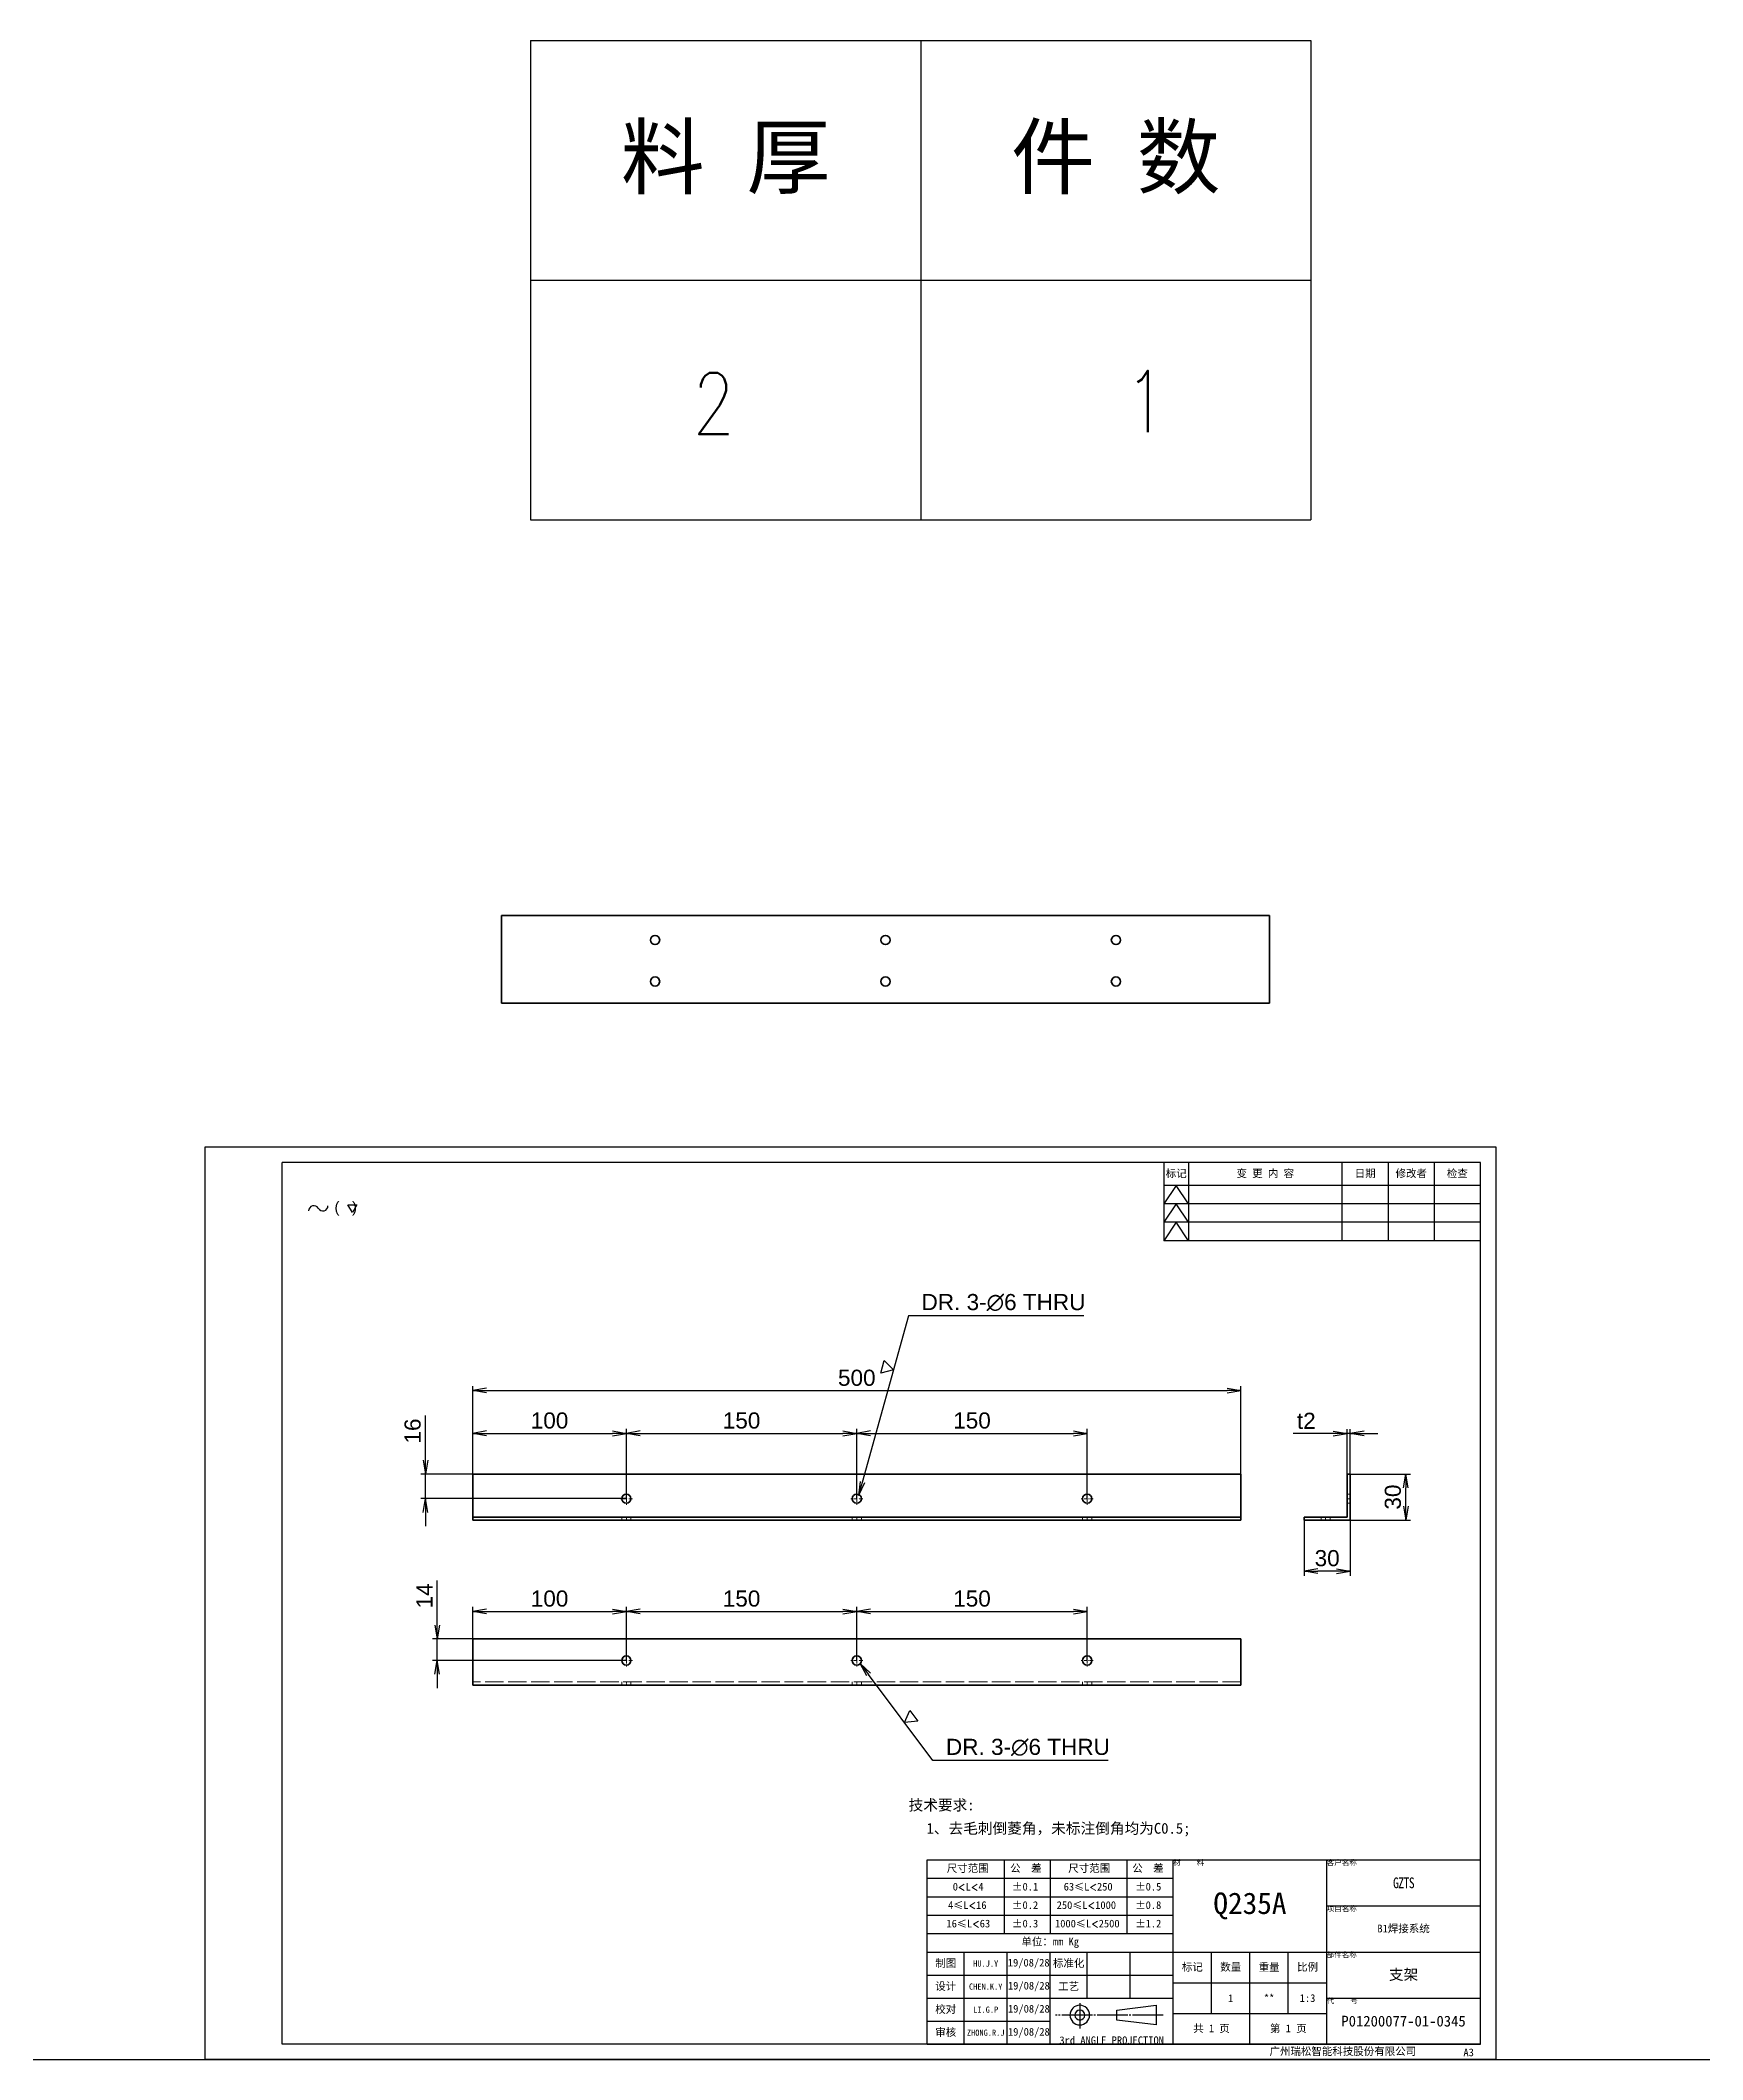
# Model space of a CAD drawing. Header units: millimetres. Extents: x -1727 to 307751, y -105919 to 6637.
# Drawn here: x 11713 to 12796, y -21091 to -19776 of the extents above; entities that cross this region are included whole.
import ezdxf
from ezdxf.enums import TextEntityAlignment as Align

# ---------------------------------------------------------------- set-up
doc = ezdxf.new("R2010")
doc.units = ezdxf.units.MM
for name, pattern in [('CENTER-HOKUTO', [23, 20, -1, 1, -1]), ('DASHDOT', [18.5, 12, -3, 0.5, -3]), ('DASHED', [15, 12, -3]), ('HIDDEN-HOKUTO', [3.8, 2.5, -1.3])]:
    doc.linetypes.add(name, pattern=pattern)
doc.layers.add('A3', color=7, linetype='Continuous', plot=False)
for name, color, linetype in [('AM_7', 2, 'CENTER-HOKUTO'), ('AM_HID', 1, 'HIDDEN-HOKUTO'), ('AM_VIS', 7, 'Continuous'), ('TITLE_FRAME', 7, 'Continuous'), ('WORD_DIM', 253, 'Continuous')]:
    doc.layers.add(name, color=color, linetype=linetype)
doc.layers.add('SOLID LINE', color=7, linetype='Continuous', lineweight=30)
doc.styles.add('DIM', font='txt.shx', dxfattribs={"width": 0.8, "bigfont": 'bigfont.shx'})
doc.styles.get("Standard").update_dxf_attribs({"font": 'arial.ttf'})
doc.dimstyles.new('RS-1-3', dxfattribs={"dimscale": 3, "dimtxt": 3.5, "dimasz": 3, "dimexe": 1, "dimexo": 0, "dimgap": 1, "dimtad": 3, "dimdsep": 46, "dimtxsty": 'Standard', "dimblk1": 'OPEN', "dimblk2": 'OPEN', "dimsah": 1, "dimcen": 0, "dimclrd": 256, "dimclre": 256, "dimclrt": 3, "dimadec": 0, "dimazin": 0, "dimtfac": 1, "dimtmove": 0, "dimatfit": 3, "dimfxl": 0, "dimtolj": 1, "dimtzin": 0, "dimarcsym": 0})

# ---------------------------------------------------------------- blocks, each defined once
blk = doc.blocks.new('shiage0')
at = {"layer": 'WORD_DIM', "color": 3, "linetype": 'Continuous'}
for centre, start, end in [((1.69, 0), 30, 180), ((4.61, 1.69), 210, 0)]:
    blk.add_arc(centre, 1.69, start, end, dxfattribs=at)
blk = doc.blocks.new('12')
at = {"layer": 'TITLE_FRAME', "color": 3, "linetype": 'Continuous'}
blk.add_lwpolyline([(20.46, 3.03), (19.01, 5.53), (21.9, 5.53)], close=True, dxfattribs=at)
blk.add_blockref('shiage0', (6.23, 3.56), dxfattribs=at)
blk.add_text('(   )', height=3.5, dxfattribs=at).set_placement((14.64, 3.08))
blk = doc.blocks.new('_OPEN')
at = {"color": 0}
for p, q in [((-1, 0.17), (0, 0)), ((-1, -0.17), (0, 0)), ((0, 0), (-1, 0))]:
    blk.add_line(p, q, dxfattribs=at)
blk = doc.blocks.new('*D675')
at = {"layer": 'DEFPOINTS', "color": 0, "linetype": 'Continuous', "ltscale": 5, "transparency": 16777216}
for p in [(12094.9, -20683), (11994.9, -20709.5), (12094.9, -20725.5)]:
    blk.add_point(p, dxfattribs=at)
at = {"layer": 'WORD_DIM', "linetype": 'Continuous', "lineweight": -2, "ltscale": 5, "transparency": 16777216}
for p, q in [((11994.9, -20709.5), (11994.9, -20680)), ((12003.9, -20683), (12085.9, -20683)), ((12094.9, -20725.5), (12094.9, -20680))]:
    blk.add_line(p, q, dxfattribs=at)
at = {"layer": 'WORD_DIM', "linetype": 'Continuous', "lineweight": -2, "ltscale": 5, "transparency": 16777216, "xscale": 9, "yscale": 9, "zscale": 9, "rotation": 180}
blk.add_blockref('_OPEN', (11994.9, -20683), dxfattribs=at)
at = {"layer": 'WORD_DIM', "linetype": 'Continuous', "lineweight": -2, "ltscale": 5, "transparency": 16777216, "xscale": 9, "yscale": 9, "zscale": 9}
blk.add_blockref('_OPEN', (12094.9, -20683), dxfattribs=at)
at = {"layer": 'WORD_DIM', "color": 3, "linetype": 'Continuous', "ltscale": 5, "transparency": 16777216, "insert": (12044.9, -20674.7), "char_height": 10.5, "attachment_point": 5}
blk.add_mtext('\\A1;100', dxfattribs=at)
blk = doc.blocks.new('*D676')
at = {"layer": 'DEFPOINTS', "color": 0, "linetype": 'Continuous', "ltscale": 5, "transparency": 16777216}
for p in [(12244.9, -20683), (12094.9, -20725.5), (12244.9, -20725.5)]:
    blk.add_point(p, dxfattribs=at)
at = {"layer": 'WORD_DIM', "linetype": 'Continuous', "lineweight": -2, "ltscale": 5, "transparency": 16777216}
for p, q in [((12094.9, -20725.5), (12094.9, -20680)), ((12103.9, -20683), (12235.9, -20683)), ((12244.9, -20725.5), (12244.9, -20680))]:
    blk.add_line(p, q, dxfattribs=at)
at = {"layer": 'WORD_DIM', "linetype": 'Continuous', "lineweight": -2, "ltscale": 5, "transparency": 16777216, "xscale": 9, "yscale": 9, "zscale": 9, "rotation": 180}
blk.add_blockref('_OPEN', (12094.9, -20683), dxfattribs=at)
at = {"layer": 'WORD_DIM', "linetype": 'Continuous', "lineweight": -2, "ltscale": 5, "transparency": 16777216, "xscale": 9, "yscale": 9, "zscale": 9}
blk.add_blockref('_OPEN', (12244.9, -20683), dxfattribs=at)
at = {"layer": 'WORD_DIM', "color": 3, "linetype": 'Continuous', "ltscale": 5, "transparency": 16777216, "insert": (12169.9, -20674.7), "char_height": 10.5, "attachment_point": 5}
blk.add_mtext('\\A1;150', dxfattribs=at)
blk = doc.blocks.new('*D677')
at = {"layer": 'DEFPOINTS', "color": 0, "linetype": 'Continuous', "ltscale": 5, "transparency": 16777216}
for p in [(12394.9, -20683), (12244.9, -20725.5), (12394.9, -20725.5)]:
    blk.add_point(p, dxfattribs=at)
at = {"layer": 'WORD_DIM', "linetype": 'Continuous', "lineweight": -2, "ltscale": 5, "transparency": 16777216}
for p, q in [((12244.9, -20725.5), (12244.9, -20680)), ((12253.9, -20683), (12385.9, -20683)), ((12394.9, -20725.5), (12394.9, -20680))]:
    blk.add_line(p, q, dxfattribs=at)
at = {"layer": 'WORD_DIM', "linetype": 'Continuous', "lineweight": -2, "ltscale": 5, "transparency": 16777216, "xscale": 9, "yscale": 9, "zscale": 9, "rotation": 180}
blk.add_blockref('_OPEN', (12244.9, -20683), dxfattribs=at)
at = {"layer": 'WORD_DIM', "linetype": 'Continuous', "lineweight": -2, "ltscale": 5, "transparency": 16777216, "xscale": 9, "yscale": 9, "zscale": 9}
blk.add_blockref('_OPEN', (12394.9, -20683), dxfattribs=at)
at = {"layer": 'WORD_DIM', "color": 3, "linetype": 'Continuous', "ltscale": 5, "transparency": 16777216, "insert": (12319.9, -20674.7), "char_height": 10.5, "attachment_point": 5}
blk.add_mtext('\\A1;150', dxfattribs=at)
blk = doc.blocks.new('*D678')
at = {"layer": 'DEFPOINTS', "color": 0, "linetype": 'Continuous', "ltscale": 5, "transparency": 16777216}
for p in [(11964.2, -20709.5), (11994.9, -20709.5), (12094.9, -20725.5)]:
    blk.add_point(p, dxfattribs=at)
at = {"layer": 'WORD_DIM', "linetype": 'Continuous', "lineweight": -2, "ltscale": 5, "transparency": 16777216}
for p, q in [((11964.2, -20700.5), (11964.2, -20671.5)), ((11994.9, -20709.5), (11961.2, -20709.5)), ((11964.2, -20725.5), (11964.2, -20709.5)), ((12094.9, -20725.5), (11961.2, -20725.5)), ((11964.2, -20734.5), (11964.2, -20743.5))]:
    blk.add_line(p, q, dxfattribs=at)
at = {"layer": 'WORD_DIM', "linetype": 'Continuous', "lineweight": -2, "ltscale": 5, "transparency": 16777216, "xscale": 9, "yscale": 9, "zscale": 9}
for p, rotation in [((11964.2, -20709.5), 270), ((11964.2, -20725.5), 90)]:
    blk.add_blockref('_OPEN', p, dxfattribs=dict(at, rotation=rotation))
at = {"layer": 'WORD_DIM', "color": 3, "linetype": 'Continuous', "ltscale": 5, "transparency": 16777216, "insert": (11955.8, -20681.5), "char_height": 10.5, "attachment_point": 5, "rotation": 90}
blk.add_mtext('\\A1;16', dxfattribs=at)
blk = doc.blocks.new('*D679')
at = {"layer": 'DEFPOINTS', "color": 0, "linetype": 'Continuous', "ltscale": 5, "transparency": 16777216}
for p in [(12494.9, -20655.2), (11994.9, -20709.5), (12494.9, -20709.5)]:
    blk.add_point(p, dxfattribs=at)
at = {"layer": 'WORD_DIM', "linetype": 'Continuous', "lineweight": -2, "ltscale": 5, "transparency": 16777216}
for p, q in [((11994.9, -20709.5), (11994.9, -20652.2)), ((12003.9, -20655.2), (12485.9, -20655.2)), ((12494.9, -20709.5), (12494.9, -20652.2))]:
    blk.add_line(p, q, dxfattribs=at)
at = {"layer": 'WORD_DIM', "linetype": 'Continuous', "lineweight": -2, "ltscale": 5, "transparency": 16777216, "xscale": 9, "yscale": 9, "zscale": 9, "rotation": 180}
blk.add_blockref('_OPEN', (11994.9, -20655.2), dxfattribs=at)
at = {"layer": 'WORD_DIM', "linetype": 'Continuous', "lineweight": -2, "ltscale": 5, "transparency": 16777216, "xscale": 9, "yscale": 9, "zscale": 9}
blk.add_blockref('_OPEN', (12494.9, -20655.2), dxfattribs=at)
at = {"layer": 'WORD_DIM', "color": 3, "linetype": 'Continuous', "ltscale": 5, "transparency": 16777216, "insert": (12244.9, -20646.9), "char_height": 10.5, "attachment_point": 5}
blk.add_mtext('\\A1;500', dxfattribs=at)
blk = doc.blocks.new('*D680')
at = {"layer": 'DEFPOINTS', "color": 0, "linetype": 'Continuous', "ltscale": 5, "transparency": 16777216}
for p in [(12094.9, -20798.9), (11994.9, -20816.8), (12094.9, -20830.8)]:
    blk.add_point(p, dxfattribs=at)
at = {"layer": 'WORD_DIM', "linetype": 'Continuous', "lineweight": -2, "ltscale": 5, "transparency": 16777216}
for p, q in [((11994.9, -20816.8), (11994.9, -20795.9)), ((12003.9, -20798.9), (12085.9, -20798.9)), ((12094.9, -20830.8), (12094.9, -20795.9))]:
    blk.add_line(p, q, dxfattribs=at)
at = {"layer": 'WORD_DIM', "linetype": 'Continuous', "lineweight": -2, "ltscale": 5, "transparency": 16777216, "xscale": 9, "yscale": 9, "zscale": 9, "rotation": 180}
blk.add_blockref('_OPEN', (11994.9, -20798.9), dxfattribs=at)
at = {"layer": 'WORD_DIM', "linetype": 'Continuous', "lineweight": -2, "ltscale": 5, "transparency": 16777216, "xscale": 9, "yscale": 9, "zscale": 9}
blk.add_blockref('_OPEN', (12094.9, -20798.9), dxfattribs=at)
at = {"layer": 'WORD_DIM', "color": 3, "linetype": 'Continuous', "ltscale": 5, "transparency": 16777216, "insert": (12044.9, -20790.6), "char_height": 10.5, "attachment_point": 5}
blk.add_mtext('\\A1;100', dxfattribs=at)
blk = doc.blocks.new('*D681')
at = {"layer": 'DEFPOINTS', "color": 0, "linetype": 'Continuous', "ltscale": 5, "transparency": 16777216}
for p in [(12244.9, -20798.9), (12094.9, -20830.8), (12244.9, -20830.8)]:
    blk.add_point(p, dxfattribs=at)
at = {"layer": 'WORD_DIM', "linetype": 'Continuous', "lineweight": -2, "ltscale": 5, "transparency": 16777216}
for p, q in [((12094.9, -20830.8), (12094.9, -20795.9)), ((12103.9, -20798.9), (12235.9, -20798.9)), ((12244.9, -20830.8), (12244.9, -20795.9))]:
    blk.add_line(p, q, dxfattribs=at)
at = {"layer": 'WORD_DIM', "linetype": 'Continuous', "lineweight": -2, "ltscale": 5, "transparency": 16777216, "xscale": 9, "yscale": 9, "zscale": 9, "rotation": 180}
blk.add_blockref('_OPEN', (12094.9, -20798.9), dxfattribs=at)
at = {"layer": 'WORD_DIM', "linetype": 'Continuous', "lineweight": -2, "ltscale": 5, "transparency": 16777216, "xscale": 9, "yscale": 9, "zscale": 9}
blk.add_blockref('_OPEN', (12244.9, -20798.9), dxfattribs=at)
at = {"layer": 'WORD_DIM', "color": 3, "linetype": 'Continuous', "ltscale": 5, "transparency": 16777216, "insert": (12169.9, -20790.6), "char_height": 10.5, "attachment_point": 5}
blk.add_mtext('\\A1;150', dxfattribs=at)
blk = doc.blocks.new('*D682')
at = {"layer": 'DEFPOINTS', "color": 0, "linetype": 'Continuous', "ltscale": 5, "transparency": 16777216}
for p in [(12394.9, -20798.9), (12244.9, -20830.8), (12394.9, -20830.8)]:
    blk.add_point(p, dxfattribs=at)
at = {"layer": 'WORD_DIM', "linetype": 'Continuous', "lineweight": -2, "ltscale": 5, "transparency": 16777216}
for p, q in [((12244.9, -20830.8), (12244.9, -20795.9)), ((12253.9, -20798.9), (12385.9, -20798.9)), ((12394.9, -20830.8), (12394.9, -20795.9))]:
    blk.add_line(p, q, dxfattribs=at)
at = {"layer": 'WORD_DIM', "linetype": 'Continuous', "lineweight": -2, "ltscale": 5, "transparency": 16777216, "xscale": 9, "yscale": 9, "zscale": 9, "rotation": 180}
blk.add_blockref('_OPEN', (12244.9, -20798.9), dxfattribs=at)
at = {"layer": 'WORD_DIM', "linetype": 'Continuous', "lineweight": -2, "ltscale": 5, "transparency": 16777216, "xscale": 9, "yscale": 9, "zscale": 9}
blk.add_blockref('_OPEN', (12394.9, -20798.9), dxfattribs=at)
at = {"layer": 'WORD_DIM', "color": 3, "linetype": 'Continuous', "ltscale": 5, "transparency": 16777216, "insert": (12319.9, -20790.6), "char_height": 10.5, "attachment_point": 5}
blk.add_mtext('\\A1;150', dxfattribs=at)
blk = doc.blocks.new('*D683')
at = {"layer": 'DEFPOINTS', "color": 0, "linetype": 'Continuous', "ltscale": 5, "transparency": 16777216}
for p in [(11971.8, -20816.8), (11994.9, -20816.8), (12094.9, -20830.8)]:
    blk.add_point(p, dxfattribs=at)
at = {"layer": 'WORD_DIM', "linetype": 'Continuous', "lineweight": -2, "ltscale": 5, "transparency": 16777216}
for p, q in [((11971.8, -20807.8), (11971.8, -20778.8)), ((11994.9, -20816.8), (11968.8, -20816.8)), ((11971.8, -20830.8), (11971.8, -20816.8)), ((12094.9, -20830.8), (11968.8, -20830.8)), ((11971.8, -20839.8), (11971.8, -20848.8))]:
    blk.add_line(p, q, dxfattribs=at)
at = {"layer": 'WORD_DIM', "linetype": 'Continuous', "lineweight": -2, "ltscale": 5, "transparency": 16777216, "xscale": 9, "yscale": 9, "zscale": 9}
for p, rotation in [((11971.8, -20816.8), 270), ((11971.8, -20830.8), 90)]:
    blk.add_blockref('_OPEN', p, dxfattribs=dict(at, rotation=rotation))
at = {"layer": 'WORD_DIM', "color": 3, "linetype": 'Continuous', "ltscale": 5, "transparency": 16777216, "insert": (11963.5, -20788.8), "char_height": 10.5, "attachment_point": 5, "rotation": 90}
blk.add_mtext('\\A1;14', dxfattribs=at)
blk = doc.blocks.new('*D684')
at = {"layer": 'DEFPOINTS', "color": 0, "linetype": 'Continuous', "ltscale": 5, "transparency": 16777216}
for p in [(12536.1, -20739.5), (12566.1, -20739.5), (12536.1, -20772.7)]:
    blk.add_point(p, dxfattribs=at)
at = {"layer": 'WORD_DIM', "linetype": 'Continuous', "lineweight": -2, "ltscale": 5, "transparency": 16777216}
for p, q in [((12536.1, -20739.5), (12536.1, -20775.7)), ((12566.1, -20739.5), (12566.1, -20775.7)), ((12557.1, -20772.7), (12545.1, -20772.7))]:
    blk.add_line(p, q, dxfattribs=at)
at = {"layer": 'WORD_DIM', "linetype": 'Continuous', "lineweight": -2, "ltscale": 5, "transparency": 16777216, "xscale": 9, "yscale": 9, "zscale": 9, "rotation": 180}
blk.add_blockref('_OPEN', (12536.1, -20772.7), dxfattribs=at)
at = {"layer": 'WORD_DIM', "linetype": 'Continuous', "lineweight": -2, "ltscale": 5, "transparency": 16777216, "xscale": 9, "yscale": 9, "zscale": 9}
blk.add_blockref('_OPEN', (12566.1, -20772.7), dxfattribs=at)
at = {"layer": 'WORD_DIM', "color": 3, "linetype": 'Continuous', "ltscale": 5, "transparency": 16777216, "insert": (12551.1, -20764.3), "char_height": 10.5, "attachment_point": 5}
blk.add_mtext('\\A1;30', dxfattribs=at)
blk = doc.blocks.new('*D685')
at = {"layer": 'DEFPOINTS', "color": 0, "linetype": 'Continuous', "ltscale": 5, "transparency": 16777216}
for p in [(12566.1, -20709.5), (12602.3, -20709.5), (12566.1, -20739.5)]:
    blk.add_point(p, dxfattribs=at)
at = {"layer": 'WORD_DIM', "linetype": 'Continuous', "lineweight": -2, "ltscale": 5, "transparency": 16777216}
for p, q in [((12566.1, -20709.5), (12605.3, -20709.5)), ((12602.3, -20730.5), (12602.3, -20718.5)), ((12566.1, -20739.5), (12605.3, -20739.5))]:
    blk.add_line(p, q, dxfattribs=at)
at = {"layer": 'WORD_DIM', "linetype": 'Continuous', "lineweight": -2, "ltscale": 5, "transparency": 16777216, "xscale": 9, "yscale": 9, "zscale": 9}
for p, rotation in [((12602.3, -20709.5), 90), ((12602.3, -20739.5), 270)]:
    blk.add_blockref('_OPEN', p, dxfattribs=dict(at, rotation=rotation))
at = {"layer": 'WORD_DIM', "color": 3, "linetype": 'Continuous', "ltscale": 5, "transparency": 16777216, "insert": (12593.9, -20724.5), "char_height": 10.5, "attachment_point": 5, "rotation": 90}
blk.add_mtext('\\A1;30', dxfattribs=at)
blk = doc.blocks.new('*D686')
at = {"layer": 'DEFPOINTS', "color": 0, "linetype": 'Continuous', "ltscale": 5, "transparency": 16777216}
for p in [(12564.1, -20683.2), (12564.1, -20709.5), (12566.1, -20709.5)]:
    blk.add_point(p, dxfattribs=at)
at = {"layer": 'WORD_DIM', "linetype": 'Continuous', "lineweight": -2, "ltscale": 5, "transparency": 16777216}
for p, q in [((12555.1, -20683.2), (12528.9, -20683.2)), ((12564.1, -20709.5), (12564.1, -20680.2)), ((12566.1, -20683.2), (12564.1, -20683.2)), ((12566.1, -20709.5), (12566.1, -20680.2)), ((12575.1, -20683.2), (12584.1, -20683.2))]:
    blk.add_line(p, q, dxfattribs=at)
at = {"layer": 'WORD_DIM', "linetype": 'Continuous', "lineweight": -2, "ltscale": 5, "transparency": 16777216, "xscale": 9, "yscale": 9, "zscale": 9}
blk.add_blockref('_OPEN', (12564.1, -20683.2), dxfattribs=at)
at = {"layer": 'WORD_DIM', "linetype": 'Continuous', "lineweight": -2, "ltscale": 5, "transparency": 16777216, "xscale": 9, "yscale": 9, "zscale": 9, "rotation": 180}
blk.add_blockref('_OPEN', (12566.1, -20683.2), dxfattribs=at)
at = {"layer": 'WORD_DIM', "color": 3, "linetype": 'Continuous', "ltscale": 5, "transparency": 16777216, "insert": (12537.5, -20674.9), "char_height": 10.5, "attachment_point": 5}
blk.add_mtext('\\A1;t2', dxfattribs=at)
blk = doc.blocks.new('*D687')
at = {"layer": 'DEFPOINTS', "color": 0, "linetype": 'Continuous', "ltscale": 5, "transparency": 16777216}
for p in [(12246.1, -20723.5), (12244.4, -20729.3)]:
    blk.add_point(p, dxfattribs=at)
at = {"layer": 'WORD_DIM', "linetype": 'Continuous', "lineweight": -2, "ltscale": 5, "transparency": 16777216}
for p, q in [((12278.6, -20606.6), (12248.5, -20714.9)), ((12392.7, -20606.6), (12278.6, -20606.6))]:
    blk.add_line(p, q, dxfattribs=at)
at = {"layer": 'WORD_DIM', "linetype": 'Continuous', "lineweight": -2, "ltscale": 5, "transparency": 16777216, "xscale": 9, "yscale": 9, "zscale": 9, "rotation": 254.4346140315131}
blk.add_blockref('_OPEN', (12246.1, -20723.5), dxfattribs=at)
at = {"layer": 'WORD_DIM', "color": 3, "linetype": 'Continuous', "ltscale": 5, "transparency": 16777216, "insert": (12340.4, -20597.9), "char_height": 10.5, "attachment_point": 5}
blk.add_mtext('\\A1;DR. 3-∅6 THRU', dxfattribs=at)
blk = doc.blocks.new('*D688')
at = {"layer": 'DEFPOINTS', "color": 0, "linetype": 'Continuous', "ltscale": 5, "transparency": 16777216}
for p in [(12243.6, -20828), (12247.2, -20832.8)]:
    blk.add_point(p, dxfattribs=at)
at = {"layer": 'WORD_DIM', "linetype": 'Continuous', "lineweight": -2, "ltscale": 5, "transparency": 16777216}
for p, q in [((12294.5, -20896), (12252.6, -20840)), ((12408.5, -20896), (12294.5, -20896))]:
    blk.add_line(p, q, dxfattribs=at)
at = {"layer": 'WORD_DIM', "linetype": 'Continuous', "lineweight": -2, "ltscale": 5, "transparency": 16777216, "xscale": 9, "yscale": 9, "zscale": 9, "rotation": 126.8044345005891}
blk.add_blockref('_OPEN', (12247.2, -20832.8), dxfattribs=at)
at = {"layer": 'WORD_DIM', "color": 3, "linetype": 'Continuous', "ltscale": 5, "transparency": 16777216, "insert": (12356.3, -20887.4), "char_height": 10.5, "attachment_point": 5}
blk.add_mtext('\\A1;DR. 3-∅6 THRU', dxfattribs=at)
blk = doc.blocks.new('shiage1')
at = {"layer": 'WORD_DIM', "color": 3, "linetype": 'Continuous'}
for p, q in [((0, 0), (-1.44, 2.5)), ((-1.44, 2.5), (1.44, 2.5)), ((1.44, 2.5), (0, 0))]:
    blk.add_line(p, q, dxfattribs=at)
blk = doc.blocks.new('*T16')
at = {"color": 0, "linetype": 'ByBlock', "lineweight": -2, "transparency": 16777216}
for p, q in [((0, 0), (127, 0)), ((0, 0), (0, -78)), ((63.5, 0), (63.5, -78)), ((127, 0), (127, -78)), ((0, -39), (127, -39)), ((0, -78), (127, -78))]:
    blk.add_line(p, q, dxfattribs=at)
at = {"color": 0, "transparency": 16777216, "char_height": 10, "width": 60.5, "attachment_point": 5}
for s, insert in [('{\\fSimSun|b0|i0|c134|p2;料 厚}', (31.75, -19.5)), ('{\\fSimSun|b0|i0|c134|p2;件 数}', (95.25, -19.5))]:
    blk.add_mtext(s, dxfattribs=dict(at, insert=insert))
blk = doc.blocks.new('拆图参数')
blk.add_blockref('*T16', (-63.5, 78))
at = {"style": 'DIM', "width": 0.8}
blk.add_attdef('6', text='', height=10, dxfattribs=at).set_placement((-37.13, 18.91), align=Align.MIDDLE_LEFT)
blk.add_attdef('1', text='', height=10, dxfattribs=at).set_placement((36.65, 19.27), align=Align.MIDDLE_CENTER)

msp = doc.modelspace()

# ---------------------------------------------------------------- linework, layer by layer
msp.add_line((-591.11251, -21090.61879), (40486.51144, -21090.61879))
at = {"layer": 'A3', "linetype": 'Continuous'}
msp.add_lwpolyline([(11820.81817, -20496.61872), (12660.81817, -20496.61872), (12660.81817, -21090.61872), (11820.81817, -21090.61872)], close=True, dxfattribs=at)
at = {"layer": 'AM_7', "linetype": 'DASHDOT', "lineweight": 13, "ltscale": 0.194995}
for p, q in [((12094.90427, -20721.63773), (12094.90427, -20729.43753)), ((12244.90427, -20721.63773), (12244.90427, -20729.43753)), ((12394.90402, -20721.63773), (12394.90402, -20729.43753))]:
    msp.add_line(p, q, dxfattribs=at)
at = {"layer": 'AM_7', "linetype": 'DASHDOT', "lineweight": 13, "ltscale": 0.195001}
for p, q in [((12098.80417, -20725.53763), (12091.00412, -20725.53763)), ((12248.80417, -20725.53763), (12241.00412, -20725.53763)), ((12398.80417, -20725.53763), (12391.00412, -20725.53763)), ((12098.80417, -20830.83857), (12091.00412, -20830.83857)), ((12248.80417, -20830.83857), (12241.00412, -20830.83857)), ((12398.80417, -20830.83857), (12391.00412, -20830.83857))]:
    msp.add_line(p, q, dxfattribs=at)
at = {"layer": 'AM_7', "linetype": 'DASHDOT', "lineweight": 13, "ltscale": 0.059998}
for p, q in [((12094.90427, -20739.73783), (12094.90427, -20737.33792)), ((12244.90427, -20739.73783), (12244.90427, -20737.33792)), ((12394.90402, -20739.73783), (12394.90402, -20737.33792)), ((12550.096, -20739.73783), (12550.096, -20737.33792))]:
    msp.add_line(p, q, dxfattribs=at)
at = {"layer": 'AM_7', "linetype": 'DASHDOT', "lineweight": 13, "ltscale": 0.06001}
msp.add_line((12566.29595, -20725.53763), (12563.89556, -20725.53763), dxfattribs=at)
at = {"layer": 'AM_7', "linetype": 'DASHDOT', "lineweight": 13, "ltscale": 0.195}
for p, q in [((12094.90427, -20826.93854), (12094.90427, -20834.73853)), ((12244.90427, -20826.93854), (12244.90427, -20834.73853)), ((12394.90402, -20826.93854), (12394.90402, -20834.73853))]:
    msp.add_line(p, q, dxfattribs=at)
at = {"layer": 'AM_7', "linetype": 'DASHDOT', "lineweight": 13, "ltscale": 0.059999}
for p, q in [((12094.90427, -20847.03852), (12094.90427, -20844.63855)), ((12244.90427, -20847.03852), (12244.90427, -20844.63855)), ((12394.90402, -20847.03852), (12394.90402, -20844.63855))]:
    msp.add_line(p, q, dxfattribs=at)
at = {"layer": 'AM_HID', "linetype": 'DASHED', "lineweight": 13, "ltscale": 0.05}
for p, q in [((12566.096, -20722.53763), (12564.096, -20722.53763)), ((12566.096, -20722.53763), (12564.096, -20722.53763)), ((12566.096, -20722.53763), (12564.096, -20722.53763)), ((12091.90427, -20739.53763), (12091.90427, -20737.53763)), ((12097.90427, -20739.53763), (12097.90427, -20737.53763)), ((12241.90427, -20739.53763), (12241.90427, -20737.53763)), ((12247.90427, -20739.53763), (12247.90427, -20737.53763)), ((12391.90402, -20739.53763), (12391.90402, -20737.53763)), ((12397.90402, -20739.53763), (12397.90402, -20737.53763)), ((12547.096, -20739.53763), (12547.096, -20737.53763)), ((12547.096, -20739.53763), (12547.096, -20737.53763)), ((12547.096, -20739.53763), (12547.096, -20737.53763)), ((12553.096, -20739.53763), (12553.096, -20737.53763)), ((12553.096, -20739.53763), (12553.096, -20737.53763)), ((12553.096, -20739.53763), (12553.096, -20737.53763)), ((12566.096, -20728.53763), (12564.096, -20728.53763)), ((12566.096, -20728.53763), (12564.096, -20728.53763)), ((12566.096, -20728.53763), (12564.096, -20728.53763)), ((12091.90427, -20846.83857), (12091.90427, -20844.83857)), ((12097.90427, -20846.83857), (12097.90427, -20844.83857)), ((12241.90427, -20846.83857), (12241.90427, -20844.83857)), ((12247.90427, -20846.83857), (12247.90427, -20844.83857)), ((12391.90402, -20846.83857), (12391.90402, -20844.83857)), ((12397.90402, -20846.83857), (12397.90402, -20844.83857))]:
    msp.add_line(p, q, dxfattribs=at)
at = {"layer": 'AM_HID', "linetype": 'DASHED', "lineweight": 13}
msp.add_line((12494.90402, -20844.83857), (11994.90427, -20844.83857), dxfattribs=at)
at = {"layer": 'AM_VIS', "lineweight": 35}
for p, q in [((12013.59538, -20345.92476), (12013.59538, -20402.92476)), ((12013.59538, -20345.92476), (12513.59513, -20345.92476)), ((12513.59513, -20345.92476), (12513.59513, -20402.92476)), ((12013.59538, -20402.92476), (12513.59513, -20402.92476)), ((11994.90427, -20737.53763), (11994.90427, -20709.53763)), ((12494.90402, -20709.53763), (11994.90427, -20709.53763)), ((12494.90402, -20737.53763), (12494.90402, -20709.53763)), ((12564.096, -20737.53763), (12564.096, -20709.53763)), ((12566.096, -20739.53763), (12566.096, -20709.53763)), ((12494.90402, -20737.53763), (11994.90427, -20737.53763)), ((12564.096, -20737.53763), (12536.096, -20737.53763)), ((11994.90427, -20739.53763), (12494.90402, -20739.53763)), ((12566.096, -20739.53763), (12536.096, -20739.53763)), ((11994.90427, -20846.83857), (11994.90427, -20816.83857)), ((11994.90427, -20816.83857), (12494.90402, -20816.83857)), ((12494.90402, -20846.83857), (12494.90402, -20816.83857)), ((11994.90427, -20846.83857), (12494.90402, -20846.83857))]:
    msp.add_line(p, q, dxfattribs=at)
at = {"layer": 'AM_VIS', "linetype": 'Continuous'}
for p, q in [((12650.81817, -20506.61872), (11870.81817, -20506.61872)), ((11870.81817, -21080.61872), (11870.81817, -20506.61872)), ((12650.81817, -21080.61872), (12650.81817, -20506.61872)), ((12650.81817, -21080.61872), (11870.81817, -21080.61872))]:
    msp.add_line(p, q, dxfattribs=at)
at = {"layer": 'AM_VIS', "lineweight": 35, "ltscale": 0.05}
for p, q in [((12564.096, -20709.53763), (12566.096, -20709.53763)), ((11994.90427, -20739.53763), (11994.90427, -20737.53763)), ((12494.90402, -20737.53763), (12494.90402, -20739.53763)), ((12536.096, -20737.53763), (12536.096, -20739.53763))]:
    msp.add_line(p, q, dxfattribs=at)
at = {"layer": 'AM_VIS', "lineweight": 35}
for centre in [(12113.59538, -20361.92476), (12263.59538, -20361.92476), (12413.59513, -20361.92476), (12113.59538, -20388.92476), (12263.59538, -20388.92476), (12413.59513, -20388.92476), (12094.90427, -20725.53763), (12244.90427, -20725.53763), (12394.90402, -20725.53763), (12094.90427, -20830.83857), (12244.90427, -20830.83857), (12394.90402, -20830.83857)]:
    msp.add_circle(centre, 3, dxfattribs=at)
at = {"layer": 'TITLE_FRAME', "linetype": 'Continuous'}
for p, q in [((12444.81817, -20506.61872), (12444.81817, -20557.61872)), ((12460.81817, -20506.61872), (12460.81817, -20557.61872)), ((12560.81817, -20557.61872), (12560.81817, -20506.61872)), ((12590.81817, -20506.61872), (12590.81817, -20557.61872)), ((12620.81817, -20506.61872), (12620.81817, -20557.61872)), ((12650.81817, -20557.61872), (12650.81817, -20506.61872)), ((12650.81817, -20521.61872), (12444.81817, -20521.61872)), ((12452.81817, -20521.61872), (12444.81817, -20533.61872)), ((12460.81817, -20533.61872), (12452.81817, -20521.61872)), ((12650.81817, -20533.61872), (12444.81817, -20533.61872)), ((12452.81817, -20533.61872), (12444.81817, -20545.61872)), ((12460.81817, -20545.61872), (12452.81817, -20533.61872)), ((12650.81817, -20545.61872), (12444.81817, -20545.61872)), ((12452.81817, -20545.61872), (12444.81817, -20557.61872)), ((12460.81817, -20557.61872), (12452.81817, -20545.61872)), ((12650.81817, -20557.61872), (12444.81817, -20557.61872)), ((12290.81817, -20960.61872), (12650.81817, -20960.61872)), ((12290.81817, -21080.61872), (12290.81817, -20960.61872)), ((12340.81817, -20960.61872), (12340.81817, -21008.61872)), ((12370.81817, -20960.61872), (12370.81817, -21008.61872)), ((12420.81817, -21008.61872), (12420.81817, -20960.61872)), ((12450.81817, -21080.61872), (12450.81817, -20960.61872)), ((12550.81817, -21080.61872), (12550.81817, -20960.61872)), ((12650.81817, -21080.61872), (12650.81817, -20960.61872)), ((12290.81817, -20972.61872), (12450.81817, -20972.61872)), ((12290.81817, -20984.61872), (12450.81817, -20984.61872)), ((12290.81817, -20996.61872), (12450.81817, -20996.61872)), ((12550.81817, -20990.61872), (12650.81817, -20990.61872)), ((12290.81817, -21008.61872), (12450.81817, -21008.61872)), ((12290.81817, -21020.61872), (12650.81817, -21020.61872)), ((12314.81817, -21080.61872), (12314.81817, -21020.61872)), ((12342.81817, -21080.61872), (12342.81817, -21020.61872)), ((12370.81817, -21080.61872), (12370.81817, -21020.61872)), ((12394.81817, -21050.61872), (12394.81817, -21020.61872)), ((12422.81817, -21050.61872), (12422.81817, -21020.61872)), ((12475.81817, -21060.61872), (12475.81817, -21020.61872)), ((12500.81817, -21080.61872), (12500.81817, -21020.61872)), ((12525.81817, -21060.61872), (12525.81817, -21020.61872)), ((12290.81817, -21035.61872), (12450.81817, -21035.61872)), ((12450.81817, -21040.61872), (12550.81817, -21040.61872)), ((12290.81817, -21050.61872), (12450.81817, -21050.61872)), ((12550.81817, -21050.61872), (12650.81817, -21050.61872)), ((12290.81817, -21065.61872), (12370.81817, -21065.61872)), ((12450.81817, -21060.61872), (12550.81817, -21060.61872)), ((12290.81817, -21080.61872), (12650.81817, -21080.61872)), ((12290.81817, -21080.61872), (12650.81817, -21080.61872))]:
    msp.add_line(p, q, dxfattribs=at)
at = {"layer": 'TITLE_FRAME', "color": 2, "linetype": 'CENTER-HOKUTO'}
for p, q in [((12390.08714, -21053.78188), (12390.08714, -21070.31948)), ((12444.29834, -21061.65388), (12374.28234, -21061.65388))]:
    msp.add_line(p, q, dxfattribs=at)
at = {"layer": 'TITLE_FRAME', "color": 3, "linetype": 'Continuous'}
for p, q in [((12414.08714, -21058.45388), (12439.68714, -21055.25388)), ((12414.08714, -21064.85388), (12414.08714, -21058.45388)), ((12439.68714, -21068.05388), (12414.08714, -21064.85388)), ((12439.68714, -21055.25388), (12439.68714, -21068.05388))]:
    msp.add_line(p, q, dxfattribs=at)
for radius in [6.4, 3.2]:
    msp.add_arc((12390.08714, -21061.65388), radius, 0, 359.98938268, dxfattribs=at)
at = {"layer": 'WORD_DIM', "color": 3, "linetype": 'Continuous', "ltscale": 5}
msp.add_lwpolyline([(12268.85689, -20641.67779), (12260.46057, -20643.83901), (12262.78706, -20635.48698)], close=True, dxfattribs=at)

# ---------------------------------------------------------------- block references
at = {"xscale": 4, "yscale": 4, "zscale": 4}
msp.add_blockref('拆图参数', (12286.49698, -20088.39022), dxfattribs=at).add_auto_attribs({'1': '1', '6': '2'})
at = {"layer": 'WORD_DIM', "color": 4, "linetype": 'Continuous', "ltscale": 5, "xscale": 2, "yscale": 2, "zscale": 2}
msp.add_blockref('12', (11875.62039, -20545.33899), dxfattribs=at)
at = {"layer": 'WORD_DIM', "color": 3, "linetype": 'Continuous', "ltscale": 5, "xscale": 3.000000000004369, "yscale": 3, "zscale": 3, "rotation": 306.8044345003393}
msp.add_blockref('shiage1', (12275.94715, -20871.28845), dxfattribs=at)

# ---------------------------------------------------------------- texts
at = {"layer": 'SOLID LINE', "ltscale": 0.5}
for s, insert, char_height, width, attachment_point in [('\\pt30;{\\fSimHei|b0|i0|c134|p2;\\C3;标记}', (12452.81817, -20514.11872), 5, 16, 5), ('\\pt30;{\\fSimHei|b0|i0|c134|p2;\\C3;变 更 内 容}', (12510.81817, -20514.11872), 5, 100, 5), ('\\pt30;{\\fSimHei|b0|i0|c134|p2;\\C3;日期}', (12575.81817, -20514.11872), 5, 30, 5), ('\\pt30;{\\fSimHei|b0|i0|c134|p2;\\C3;修改者}', (12605.81817, -20514.11872), 5, 30, 5), ('\\pt30;{\\fSimHei|b0|i0|c134|p2;\\C3;检查}', (12635.81817, -20514.11872), 5, 30, 5), ('\\pt42;{\\fSimHei|b0|i0|c134|p2;\\C3;技术要求:}', (12278.61894, -20921.42272), 7, 60.121052, 1), ('\\pt42;{\\fSimHei|b0|i0|c134|p2;\\C3;\\P1、去毛刺倒菱角，未标注倒角均为C0.5;}', (12290.31759, -20924.90513), 7, 223.1818704, 1), ('{\\fSimHei|b0|i0|c134|p2;\\C3;材    料}', (12450.81817, -20960.61872), 3.5, 100, 1), ('\\pt21;{\\fSimHei|b0|i0|c134|p2;\\C3;客户名称}', (12550.81817, -20960.61872), 3.5, 100, 1), ('\\pt30;{\\fSimHei|b0|i0|c134|p2;\\C3;尺寸范围}', (12303.45809, -20963.56084), 5, 90.6030377, 1), ('\\pt30;{\\fSimHei|b0|i0|c134|p2;\\C3;公  差}', (12344.76557, -20963.56084), 5, 90.6030377, 1), ('\\pt30;{\\fSimHei|b0|i0|c134|p2;\\C3;尺寸范围}', (12382.553, -20963.56084), 5, 90.6030377, 1), ('\\pt30;{\\fSimHei|b0|i0|c134|p2;\\C3;公  差}', (12424.23029, -20963.56084), 5, 90.6030377, 1), ('{\\fSimHei|b0|i0|c134|p2;\\W0.8;\\T0.9;\\C3;GZTS}', (12600.81817, -20975.61872), 7, 100, 5), ('\\pt30;{\\fSimHei|b0|i0|c134|p2;\\C3;4\\H0.9583x;≤\\H1.043x;L\\Fromans,bigfont|c134;\\H0.9588x;<\\fSimHei|b0|i0|c134|p2;\\H1.043x;16}', (12304.3112, -20987.56084), 5, 90.6030377, 1), ('\\pt30;{\\fSimHei|b0|i0|c134|p2;\\C3;0\\Fromans,bigfont|c134;\\H0.9583x;<\\fSimHei|b0|i0|c134|p2;\\H1.044x;L\\Fromans,bigfont|c134;\\H0.9583x;<\\fSimHei|b0|i0|c134|p2;\\H1.044x;4}', (12307.37923, -20975.56084), 5, 90.6030377, 1), ('\\pt30;{\\fSimHei|b0|i0|c134|p2;\\C3;%%P0.1}', (12345.98285, -20975.56084), 5, 90.6030377, 1), ('\\pt30;{\\fSimHei|b0|i0|c134|p2;\\C3;%%P0.2}', (12345.98285, -20987.56084), 5, 90.6030377, 1), ('\\pt30;{\\fSimHei|b0|i0|c134|p2;\\C3;250\\H0.9583x;≤\\H1.044x;L\\Fromans,bigfont|c134;\\H0.9579x;<\\fSimHei|b0|i0|c134|p2;\\H1.044x;1000}', (12375.02025, -20987.56084), 5, 90.6030377, 1), ('\\pt30;{\\fSimHei|b0|i0|c134|p2;\\C3;63\\H0.9583x;≤\\H1.044x;L\\Fromans,bigfont|c134;\\H0.9579x;<\\fSimHei|b0|i0|c134|p2;\\H1.044x;250}', (12379.58553, -20975.56084), 5, 90.6030377, 1), ('\\pt30;{\\fSimHei|b0|i0|c134|p2;\\C3;%%P0.5}', (12426.1235, -20975.56084), 5, 90.6030377, 1), ('\\pt30;{\\fSimHei|b0|i0|c134|p2;\\C3;%%P0.8}', (12426.1235, -20987.56084), 5, 90.6030377, 1), ('\\pt84;{\\fSimHei|b0|i0|c134|p2;\\C3;Q235A}', (12500.81817, -20990.61872), 14, 100, 5), ('\\pt30;{\\fSimHei|b0|i0|c134|p2;\\C3;16\\H0.9583x;≤\\H1.044x;L\\Fromans,bigfont|c134;\\H0.9579x;<\\fSimHei|b0|i0|c134|p2;\\H1.044x;63}', (12303.2811, -20999.56084), 5, 90.6030377, 1), ('\\pt30;{\\fSimHei|b0|i0|c134|p2;\\C3;%%P0.3}', (12345.98285, -20999.56084), 5, 90.6030377, 1), ('\\pt30;{\\fSimHei|b0|i0|c134|p2;\\C3;%%P1.2}', (12426.1235, -20999.56084), 5, 90.6030377, 1), ('\\pt21;{\\fSimHei|b0|i0|c134|p2;\\C3;项目名称}', (12550.81817, -20990.61872), 3.5, 100, 1), ('\\pt30;{\\fSimHei|b0|i0|c134|p2;\\C3;单位：mm Kg}', (12370.81817, -21014.61872), 5, 160, 5), ('{\\fSimHei|b0|i0|c134|p2;\\C3;B1焊接系统}', (12600.81817, -21005.61872), 5, 100, 5), ('\\pt30;{\\fSimHei|b0|i0|c134|p2;\\C3;制图}', (12302.81817, -21028.11872), 5, 24, 5), ('\\pt144;{\\fSimHei|b0|i0|c134|p2;\\H0.8x;\\C3;HU.J.Y}', (12328.81817, -21028.11872), 5, 28, 5), ('\\pt240;{\\fSimHei|b0|i0|c134|p2;\\C3;19/08/28}', (12356.81817, -21028.11872), 5, 28, 5), ('\\pt30;{\\fSimHei|b0|i0|c134|p2;\\C3;标准化}', (12382.81817, -21028.11872), 5, 24, 5), ('\\pt30;{\\fSimHei|b0|i0|c134|p2;\\C3;标记}', (12463.31817, -21030.61872), 5, 25, 5), ('\\pt30;{\\fSimHei|b0|i0|c134|p2;\\C3;数量}', (12488.31817, -21030.61872), 5, 25, 5), ('\\pt30;{\\fSimHei|b0|i0|c134|p2;\\C3;重量}', (12513.31817, -21030.61872), 5, 25, 5), ('\\pt30;{\\fSimHei|b0|i0|c134|p2;\\C3;比例}', (12538.31817, -21030.61872), 5, 25, 5), ('\\pt21;{\\fSimHei|b0|i0|c134|p2;\\C3;部件名称}', (12550.81817, -21020.61872), 3.5, 100, 1), ('\\pt30;{\\fSimHei|b0|i0|c134|p2;\\C3;设计}', (12302.81817, -21043.11872), 5, 24, 5), ('\\pt240;{\\fSimHei|b0|i0|c134|p2;\\C3;19/08/28}', (12356.91944, -21043.11872), 5, 27.7974572, 5), ('\\pt30;{\\fSimHei|b0|i0|c134|p2;\\C3;工艺}', (12382.81817, -21043.11872), 5, 24, 5), ('{\\fSimHei|b0|i0|c134|p2;\\C3;支架}', (12600.81817, -21035.61872), 7, 100, 5), ('\\pt1152;{\\fSimHei|b0|i0|c134|p2;\\H0.8x;\\C3;CHEN.K.Y}', (12328.81817, -21043.11872), 5, 28, 5), ('\\pt30;{\\fSimHei|b0|i0|c134|p2;\\C3;1}', (12488.31817, -21050.61872), 5, 25, 5), ('\\pt30;{\\fSimHei|b0|i0|c134|p2;\\C3;**}', (12513.31817, -21050.61872), 5, 25, 5), ('\\pt30;{\\fSimHei|b0|i0|c134|p2;\\C3;1:3}', (12538.31817, -21050.61872), 5, 25, 5), ('\\pt21;{\\fSimHei|b0|i0|c134|p2;\\C3;代    号}', (12550.81817, -21050.61872), 3.5, 100, 1), ('\\pt30;{\\fSimHei|b0|i0|c134|p2;\\C3;校对}', (12302.81817, -21058.11872), 5, 24, 5), ('\\pt144;{\\fSimHei|b0|i0|c134|p2;\\H0.8x;\\C3;LI.G.P}', (12328.81817, -21058.11872), 5, 28, 5), ('\\pt240;{\\fSimHei|b0|i0|c134|p2;\\C3;19/08/28}', (12356.91944, -21058.11872), 5, 27.7974572, 5), ('\\pt30;{\\fSimHei|b0|i0|c134|p2;\\C3;第 1 页}', (12525.81817, -21070.61872), 5, 50, 5), ('{\\fSimHei|b0|i0|c134|p2;\\C3;P01200077-01-0345}', (12600.81817, -21065.61872), 7, 100, 5), ('\\pt30;{\\fSimHei|b0|i0|c134|p2;\\C3;审核}', (12302.81817, -21073.11872), 5, 24, 5), ('\\pt144;{\\fSimHei|b0|i0|c134|p2;\\H0.8x;\\C3;ZHONG.R.J}', (12328.81817, -21073.11872), 5, 28, 5), ('\\pt240;{\\fSimHei|b0|i0|c134|p2;\\C3;19/08/28}', (12356.91944, -21073.11872), 5, 27.7974572, 5), ('{\\fSimHei|b0|i0|c134|p2;\\C3;3rd ANGLE PROJECTION}', (12410.81817, -21080.61872), 5, 80, 8), ('\\pt30;{\\fSimHei|b0|i0|c134|p2;\\C3;共 1 页}', (12475.81817, -21070.61872), 5, 50, 5), ('\\pt30;{\\fSimHei|b0|i0|c134|p2;\\C3;广州瑞松智能科技股份有限公司}', (12513.55539, -21082.68967), 5, 157.1236163, 1), ('\\pt30;{\\fSimHei|b0|i0|c134|p2;\\C3;A3}', (12639.79591, -21083.41353), 5, 157.1236163, 1)]:
    msp.add_mtext(s, dxfattribs=dict(at, insert=insert, char_height=char_height, width=width, attachment_point=attachment_point))
at = {"layer": 'SOLID LINE', "ltscale": 0.5, "insert": (12373.92285, -20999.56084), "char_height": 5, "width": 90.6030377, "attachment_point": 1, "line_spacing_factor": 0.72}
msp.add_mtext('\\pt30;{\\fSimHei|b0|i0|c134|p2;\\C3;1000\\H0.9583x;≤\\H1.044x;L\\Fromans,bigfont|c134;\\H0.9579x;<\\fSimHei|b0|i0|c134|p2;\\H1.044x;2500}', dxfattribs=at)

# ---------------------------------------------------------------- dimensions: what is measured, and where the dimension line sits
at = {"layer": 'WORD_DIM', "color": 3, "linetype": 'Continuous', "ltscale": 5}
dim = msp.add_diameter_dim_2p(p1=(12244.44679, -20729.30931), p2=(12246.05681, -20723.52936), text='DR. 3-<> THRU', dimstyle='RS-1-3', override={"dimtoh": 1, "dimtofl": 0}, dxfattribs=at)
dim.commit()
dim.dimension.update_dxf_attribs({"geometry": '*D687', "text_midpoint": (12340.42999, -20606.59266), "dimtype": 163})
for base, p1, p2, override, picture, middle in [((12494.90402, -20655.23162), (11994.90427, -20709.53763), (12494.90402, -20709.53763), {"dimdec": 1}, '*D679', (12244.90414, -20646.87061)), ((12094.90427, -20683.01357), (11994.90427, -20709.53763), (12094.90427, -20725.53763), {"dimtoh": 1, "dimtofl": 0}, '*D675', (12044.90427, -20674.65255)), ((12244.90427, -20683.01357), (12094.90427, -20725.53763), (12244.90427, -20725.53763), {"dimtoh": 1, "dimtofl": 0, "dimtmove": 1}, '*D676', (12169.90427, -20674.65255)), ((12394.90402, -20683.01357), (12244.90427, -20725.53763), (12394.90402, -20725.53763), {"dimtoh": 1, "dimtofl": 0, "dimtmove": 1}, '*D677', (12319.90414, -20674.65255)), ((12244.90427, -20798.91976), (12094.90427, -20830.83857), (12244.90427, -20830.83853), {"dimtmove": 1}, '*D681', (12169.90427, -20790.55874)), ((12394.90414, -20798.91976), (12244.90427, -20830.83853), (12394.90414, -20830.83857), {"dimtmove": 1}, '*D682', (12319.9042, -20790.55874))]:
    dim = msp.add_linear_dim(base=base, p1=p1, p2=p2, dimstyle='RS-1-3', override=override, dxfattribs=at)
    dim.commit()
    dim.dimension.update_dxf_attribs({"geometry": picture, "text_midpoint": middle})
for base, p1, p2, picture, middle in [((11964.20224, -20709.53763), (12094.90427, -20725.53763), (11994.90427, -20709.53763), '*D678', (11955.84123, -20681.51495)), ((12602.28933, -20709.53763), (12566.096, -20739.53763), (12566.096, -20709.53763), '*D685', (12593.92473, -20724.53763)), ((11971.78011, -20816.83857), (12094.90427, -20830.83857), (11994.90427, -20816.83857), '*D683', (11963.50862, -20788.83379))]:
    dim = msp.add_linear_dim(base=base, p1=p1, p2=p2, angle=90, dimstyle='RS-1-3', dxfattribs=at)
    dim.commit()
    dim.dimension.update_dxf_attribs({"geometry": picture, "text_midpoint": middle})
dim = msp.add_linear_dim(base=(12564.096, -20683.18169), p1=(12566.096, -20709.53763), p2=(12564.096, -20709.53763), text='t<>', dimstyle='RS-1-3', dxfattribs=at)
dim.commit()
dim.dimension.update_dxf_attribs({"geometry": '*D686', "text_midpoint": (12537.49504, -20674.86006)})
for base, p1, p2, picture, middle in [((12536.096, -20772.67396), (12566.096, -20739.53763), (12536.096, -20739.53763), '*D684', (12551.096, -20764.30937)), ((12094.90427, -20798.91976), (11994.90427, -20816.83857), (12094.90427, -20830.83857), '*D680', (12044.90427, -20790.55874))]:
    dim = msp.add_linear_dim(base=base, p1=p1, p2=p2, dimstyle='RS-1-3', dxfattribs=at)
    dim.commit()
    dim.dimension.update_dxf_attribs({"geometry": picture, "text_midpoint": middle})
at = {"layer": 'WORD_DIM', "linetype": 'Continuous', "ltscale": 5}
dim = msp.add_diameter_dim_2p(p1=(12243.5664, -20828.0112), p2=(12247.16092, -20832.81531), text='DR. 3-<> THRU', dimstyle='RS-1-3', override={"dimtoh": 1, "dimtofl": 0}, dxfattribs=at)
dim.commit()
dim.dimension.update_dxf_attribs({"geometry": '*D688', "text_midpoint": (12356.26003, -20896.03115), "dimtype": 163})

doc.saveas('drawing.dxf')
